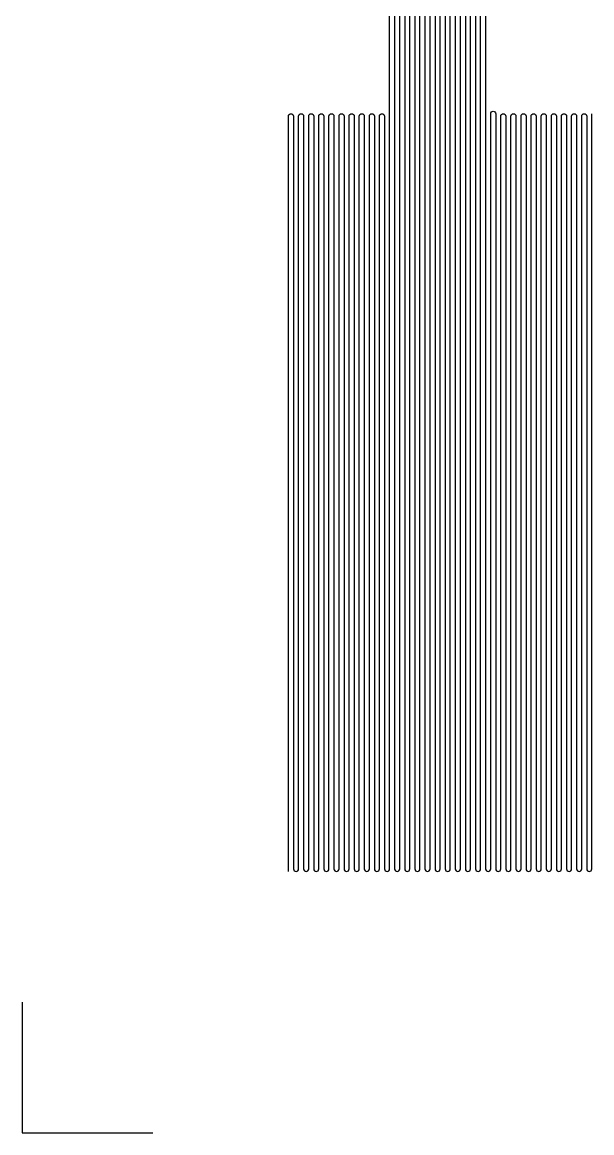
# Model space of a CAD drawing. Header units: inches. Extents: x 0 to 30.5, y 0 to 8.5.
# Drawn here: x 0 to 2.181, y 0 to 4.25 of the extents above; entities that cross this region are included whole.
import ezdxf

# ---------------------------------------------------------------- set-up
doc = ezdxf.new("R2010")
doc.units = ezdxf.units.IN
doc.header["$MEASUREMENT"] = 0

msp = doc.modelspace()

# ---------------------------------------------------------------- linework, layer by layer
at = {"color": 1, "linetype": 'Continuous'}
for points in [[(1.0194, 1), (1.0194, 3.8903, -0.414214), (1.029, 3.9), (1.029, 3.9, -0.414214), (1.0387, 3.8903), (1.0387, 1.0097, 0.414214), (1.0484, 1), (1.0484, 1, 0.414214), (1.0581, 1.0097), (1.0581, 3.8903, -0.414214), (1.0677, 3.9), (1.0677, 3.9, -0.414214), (1.0774, 3.8903), (1.0774, 1.0097, 0.414214), (1.0871, 1), (1.0871, 1, 0.414214), (1.0968, 1.0097), (1.0968, 3.8903, -0.414214), (1.1065, 3.9), (1.1065, 3.9, -0.414214), (1.1161, 3.8903), (1.1161, 1.0097, 0.414214), (1.1258, 1), (1.1258, 1, 0.414214), (1.1355, 1.0097), (1.1355, 3.8903, -0.414214), (1.1452, 3.9), (1.1452, 3.9, -0.414214), (1.1548, 3.8903), (1.1548, 1.0097, 0.414214), (1.1645, 1), (1.1645, 1, 0.414214), (1.1742, 1.0097), (1.1742, 3.8903, -0.414214), (1.1839, 3.9), (1.1839, 3.9, -0.414214), (1.1935, 3.8903), (1.1935, 1.0097, 0.414214), (1.2032, 1), (1.2032, 1, 0.414214), (1.2129, 1.0097), (1.2129, 3.8903, -0.414214), (1.2226, 3.9), (1.2226, 3.9, -0.414214), (1.2323, 3.8903), (1.2323, 1.0097, 0.414214), (1.2419, 1), (1.2419, 1, 0.414214), (1.2516, 1.0097), (1.2516, 3.8903, -0.414214), (1.2613, 3.9), (1.2613, 3.9, -0.414214), (1.271, 3.8903), (1.271, 1.0097, 0.414214), (1.2806, 1), (1.2806, 1, 0.414214), (1.2903, 1.0097), (1.2903, 3.8903, -0.414214), (1.3, 3.9), (1.3, 3.9, -0.414214), (1.3097, 3.8903), (1.3097, 1.0097, 0.414214), (1.3194, 1), (1.3194, 1, 0.414214), (1.329, 1.0097), (1.329, 3.8903, -0.414214), (1.3387, 3.9), (1.3387, 3.9, -0.414214), (1.3484, 3.8903), (1.3484, 1.0097, 0.414214), (1.3581, 1), (1.3581, 1, 0.414214), (1.3677, 1.0097), (1.3677, 3.8903, -0.414214), (1.3774, 3.9), (1.3774, 3.9, -0.414214), (1.3871, 3.8903), (1.3871, 1.0097, 0.414214), (1.3968, 1), (1.3968, 1, 0.414214), (1.4065, 1.0097), (1.4065, 6.9903, -0.414214)], [(1.0194, 1), (1.0194, 3.8903, -0.414214), (1.029, 3.9), (1.029, 3.9, -0.414214), (1.0387, 3.8903), (1.0387, 1.0097, 0.414214), (1.0484, 1), (1.0484, 1, 0.414214), (1.0581, 1.0097), (1.0581, 3.8903, -0.414214), (1.0677, 3.9), (1.0677, 3.9, -0.414214), (1.0774, 3.8903), (1.0774, 1.0097, 0.414214), (1.0871, 1), (1.0871, 1, 0.414214), (1.0968, 1.0097), (1.0968, 3.8903, -0.414214), (1.1065, 3.9), (1.1065, 3.9, -0.414214), (1.1161, 3.8903), (1.1161, 1.0097, 0.414214), (1.1258, 1), (1.1258, 1, 0.414214), (1.1355, 1.0097), (1.1355, 3.8903, -0.414214), (1.1452, 3.9), (1.1452, 3.9, -0.414214), (1.1548, 3.8903), (1.1548, 1.0097, 0.414214), (1.1645, 1), (1.1645, 1, 0.414214), (1.1742, 1.0097), (1.1742, 3.8903, -0.414214), (1.1839, 3.9), (1.1839, 3.9, -0.414214), (1.1935, 3.8903), (1.1935, 1.0097, 0.414214), (1.2032, 1), (1.2032, 1, 0.414214), (1.2129, 1.0097), (1.2129, 3.8903, -0.414214), (1.2226, 3.9), (1.2226, 3.9, -0.414214), (1.2323, 3.8903), (1.2323, 1.0097, 0.414214), (1.2419, 1), (1.2419, 1, 0.414214), (1.2516, 1.0097), (1.2516, 3.8903, -0.414214), (1.2613, 3.9), (1.2613, 3.9, -0.414214), (1.271, 3.8903), (1.271, 1.0097, 0.414214), (1.2806, 1), (1.2806, 1, 0.414214), (1.2903, 1.0097), (1.2903, 3.8903, -0.414214), (1.3, 3.9), (1.3, 3.9, -0.414214), (1.3097, 3.8903), (1.3097, 1.0097, 0.414214), (1.3194, 1), (1.3194, 1, 0.414214), (1.329, 1.0097), (1.329, 3.8903, -0.414214), (1.3387, 3.9), (1.3387, 3.9, -0.414214), (1.3484, 3.8903), (1.3484, 1.0097, 0.414214), (1.3581, 1), (1.3581, 1, 0.414214), (1.3677, 1.0097), (1.3677, 3.8903, -0.414214), (1.3774, 3.9), (1.3774, 3.9, -0.414214), (1.3871, 3.8903), (1.3871, 1.0097, 0.414214), (1.3968, 1), (1.3968, 1, 0.414214), (1.4065, 1.0097), (1.4065, 6.9903, -0.414214)], [(1.0194, 1), (1.0194, 3.8903, -0.414214), (1.029, 3.9), (1.029, 3.9, -0.414214), (1.0387, 3.8903), (1.0387, 1.0097, 0.414214), (1.0484, 1), (1.0484, 1, 0.414214), (1.0581, 1.0097), (1.0581, 3.8903, -0.414214), (1.0677, 3.9), (1.0677, 3.9, -0.414214), (1.0774, 3.8903), (1.0774, 1.0097, 0.414214), (1.0871, 1), (1.0871, 1, 0.414214), (1.0968, 1.0097), (1.0968, 3.8903, -0.414214), (1.1065, 3.9), (1.1065, 3.9, -0.414214), (1.1161, 3.8903), (1.1161, 1.0097, 0.414214), (1.1258, 1), (1.1258, 1, 0.414214), (1.1355, 1.0097), (1.1355, 3.8903, -0.414214), (1.1452, 3.9), (1.1452, 3.9, -0.414214), (1.1548, 3.8903), (1.1548, 1.0097, 0.414214), (1.1645, 1), (1.1645, 1, 0.414214), (1.1742, 1.0097), (1.1742, 3.8903, -0.414214), (1.1839, 3.9), (1.1839, 3.9, -0.414214), (1.1935, 3.8903), (1.1935, 1.0097, 0.414214), (1.2032, 1), (1.2032, 1, 0.414214), (1.2129, 1.0097), (1.2129, 3.8903, -0.414214), (1.2226, 3.9), (1.2226, 3.9, -0.414214), (1.2323, 3.8903), (1.2323, 1.0097, 0.414214), (1.2419, 1), (1.2419, 1, 0.414214), (1.2516, 1.0097), (1.2516, 3.8903, -0.414214), (1.2613, 3.9), (1.2613, 3.9, -0.414214), (1.271, 3.8903), (1.271, 1.0097, 0.414214), (1.2806, 1), (1.2806, 1, 0.414214), (1.2903, 1.0097), (1.2903, 3.8903, -0.414214), (1.3, 3.9), (1.3, 3.9, -0.414214), (1.3097, 3.8903), (1.3097, 1.0097, 0.414214), (1.3194, 1), (1.3194, 1, 0.414214), (1.329, 1.0097), (1.329, 3.8903, -0.414214), (1.3387, 3.9), (1.3387, 3.9, -0.414214), (1.3484, 3.8903), (1.3484, 1.0097, 0.414214), (1.3581, 1), (1.3581, 1, 0.414214), (1.3677, 1.0097), (1.3677, 3.8903, -0.414214), (1.3774, 3.9), (1.3774, 3.9, -0.414214), (1.3871, 3.8903), (1.3871, 1.0097, 0.414214), (1.3968, 1), (1.3968, 1, 0.414214), (1.4065, 1.0097), (1.4065, 6.9903, -0.414214)], [(1.0194, 1), (1.0194, 3.8903, -0.414214), (1.029, 3.9), (1.029, 3.9, -0.414214), (1.0387, 3.8903), (1.0387, 1.0097, 0.414214), (1.0484, 1), (1.0484, 1, 0.414214), (1.0581, 1.0097), (1.0581, 3.8903, -0.414214), (1.0677, 3.9), (1.0677, 3.9, -0.414214), (1.0774, 3.8903), (1.0774, 1.0097, 0.414214), (1.0871, 1), (1.0871, 1, 0.414214), (1.0968, 1.0097), (1.0968, 3.8903, -0.414214), (1.1065, 3.9), (1.1065, 3.9, -0.414214), (1.1161, 3.8903), (1.1161, 1.0097, 0.414214), (1.1258, 1), (1.1258, 1, 0.414214), (1.1355, 1.0097), (1.1355, 3.8903, -0.414214), (1.1452, 3.9), (1.1452, 3.9, -0.414214), (1.1548, 3.8903), (1.1548, 1.0097, 0.414214), (1.1645, 1), (1.1645, 1, 0.414214), (1.1742, 1.0097), (1.1742, 3.8903, -0.414214), (1.1839, 3.9), (1.1839, 3.9, -0.414214), (1.1935, 3.8903), (1.1935, 1.0097, 0.414214), (1.2032, 1), (1.2032, 1, 0.414214), (1.2129, 1.0097), (1.2129, 3.8903, -0.414214), (1.2226, 3.9), (1.2226, 3.9, -0.414214), (1.2323, 3.8903), (1.2323, 1.0097, 0.414214), (1.2419, 1), (1.2419, 1, 0.414214), (1.2516, 1.0097), (1.2516, 3.8903, -0.414214), (1.2613, 3.9), (1.2613, 3.9, -0.414214), (1.271, 3.8903), (1.271, 1.0097, 0.414214), (1.2806, 1), (1.2806, 1, 0.414214), (1.2903, 1.0097), (1.2903, 3.8903, -0.414214), (1.3, 3.9), (1.3, 3.9, -0.414214), (1.3097, 3.8903), (1.3097, 1.0097, 0.414214), (1.3194, 1), (1.3194, 1, 0.414214), (1.329, 1.0097), (1.329, 3.8903, -0.414214), (1.3387, 3.9), (1.3387, 3.9, -0.414214), (1.3484, 3.8903), (1.3484, 1.0097, 0.414214), (1.3581, 1), (1.3581, 1, 0.414214), (1.3677, 1.0097), (1.3677, 3.8903, -0.414214), (1.3774, 3.9), (1.3774, 3.9, -0.414214), (1.3871, 3.8903), (1.3871, 1.0097, 0.414214), (1.3968, 1), (1.3968, 1, 0.414214), (1.4065, 1.0097), (1.4065, 6.9903, -0.414214)], [(1.0194, 1), (1.0194, 3.8903, -0.414214), (1.029, 3.9), (1.029, 3.9, -0.414214), (1.0387, 3.8903), (1.0387, 1.0097, 0.414214), (1.0484, 1), (1.0484, 1, 0.414214), (1.0581, 1.0097), (1.0581, 3.8903, -0.414214), (1.0677, 3.9), (1.0677, 3.9, -0.414214), (1.0774, 3.8903), (1.0774, 1.0097, 0.414214), (1.0871, 1), (1.0871, 1, 0.414214), (1.0968, 1.0097), (1.0968, 3.8903, -0.414214), (1.1065, 3.9), (1.1065, 3.9, -0.414214), (1.1161, 3.8903), (1.1161, 1.0097, 0.414214), (1.1258, 1), (1.1258, 1, 0.414214), (1.1355, 1.0097), (1.1355, 3.8903, -0.414214), (1.1452, 3.9), (1.1452, 3.9, -0.414214), (1.1548, 3.8903), (1.1548, 1.0097, 0.414214), (1.1645, 1), (1.1645, 1, 0.414214), (1.1742, 1.0097), (1.1742, 3.8903, -0.414214), (1.1839, 3.9), (1.1839, 3.9, -0.414214), (1.1935, 3.8903), (1.1935, 1.0097, 0.414214), (1.2032, 1), (1.2032, 1, 0.414214), (1.2129, 1.0097), (1.2129, 3.8903, -0.414214), (1.2226, 3.9), (1.2226, 3.9, -0.414214), (1.2323, 3.8903), (1.2323, 1.0097, 0.414214), (1.2419, 1), (1.2419, 1, 0.414214), (1.2516, 1.0097), (1.2516, 3.8903, -0.414214), (1.2613, 3.9), (1.2613, 3.9, -0.414214), (1.271, 3.8903), (1.271, 1.0097, 0.414214), (1.2806, 1), (1.2806, 1, 0.414214), (1.2903, 1.0097), (1.2903, 3.8903, -0.414214), (1.3, 3.9), (1.3, 3.9, -0.414214), (1.3097, 3.8903), (1.3097, 1.0097, 0.414214), (1.3194, 1), (1.3194, 1, 0.414214), (1.329, 1.0097), (1.329, 3.8903, -0.414214), (1.3387, 3.9), (1.3387, 3.9, -0.414214), (1.3484, 3.8903), (1.3484, 1.0097, 0.414214), (1.3581, 1), (1.3581, 1, 0.414214), (1.3677, 1.0097), (1.3677, 3.8903, -0.414214), (1.3774, 3.9), (1.3774, 3.9, -0.414214), (1.3871, 3.8903), (1.3871, 1.0097, 0.414214), (1.3968, 1), (1.3968, 1, 0.414214), (1.4065, 1.0097), (1.4065, 6.9903, -0.414214)], [(1.0194, 1), (1.0194, 3.8903, -0.414214), (1.029, 3.9), (1.029, 3.9, -0.414214), (1.0387, 3.8903), (1.0387, 1.0097, 0.414214), (1.0484, 1), (1.0484, 1, 0.414214), (1.0581, 1.0097), (1.0581, 3.8903, -0.414214), (1.0677, 3.9), (1.0677, 3.9, -0.414214), (1.0774, 3.8903), (1.0774, 1.0097, 0.414214), (1.0871, 1), (1.0871, 1, 0.414214), (1.0968, 1.0097), (1.0968, 3.8903, -0.414214), (1.1065, 3.9), (1.1065, 3.9, -0.414214), (1.1161, 3.8903), (1.1161, 1.0097, 0.414214), (1.1258, 1), (1.1258, 1, 0.414214), (1.1355, 1.0097), (1.1355, 3.8903, -0.414214), (1.1452, 3.9), (1.1452, 3.9, -0.414214), (1.1548, 3.8903), (1.1548, 1.0097, 0.414214), (1.1645, 1), (1.1645, 1, 0.414214), (1.1742, 1.0097), (1.1742, 3.8903, -0.414214), (1.1839, 3.9), (1.1839, 3.9, -0.414214), (1.1935, 3.8903), (1.1935, 1.0097, 0.414214), (1.2032, 1), (1.2032, 1, 0.414214), (1.2129, 1.0097), (1.2129, 3.8903, -0.414214), (1.2226, 3.9), (1.2226, 3.9, -0.414214), (1.2323, 3.8903), (1.2323, 1.0097, 0.414214), (1.2419, 1), (1.2419, 1, 0.414214), (1.2516, 1.0097), (1.2516, 3.8903, -0.414214), (1.2613, 3.9), (1.2613, 3.9, -0.414214), (1.271, 3.8903), (1.271, 1.0097, 0.414214), (1.2806, 1), (1.2806, 1, 0.414214), (1.2903, 1.0097), (1.2903, 3.8903, -0.414214), (1.3, 3.9), (1.3, 3.9, -0.414214), (1.3097, 3.8903), (1.3097, 1.0097, 0.414214), (1.3194, 1), (1.3194, 1, 0.414214), (1.329, 1.0097), (1.329, 3.8903, -0.414214), (1.3387, 3.9), (1.3387, 3.9, -0.414214), (1.3484, 3.8903), (1.3484, 1.0097, 0.414214), (1.3581, 1), (1.3581, 1, 0.414214), (1.3677, 1.0097), (1.3677, 3.8903, -0.414214), (1.3774, 3.9), (1.3774, 3.9, -0.414214), (1.3871, 3.8903), (1.3871, 1.0097, 0.414214), (1.3968, 1), (1.3968, 1, 0.414214), (1.4065, 1.0097), (1.4065, 6.9903, -0.414214)], [(1.4258, 6.9903), (1.4258, 1.0097, 0.414214), (1.4355, 1), (1.4355, 1, 0.414214), (1.4452, 1.0097), (1.4452, 6.9903, -0.414214)], [(1.4258, 6.9903), (1.4258, 1.0097, 0.414214), (1.4355, 1), (1.4355, 1, 0.414214), (1.4452, 1.0097), (1.4452, 6.9903, -0.414214)], [(1.4258, 6.9903), (1.4258, 1.0097, 0.414214), (1.4355, 1), (1.4355, 1, 0.414214), (1.4452, 1.0097), (1.4452, 6.9903, -0.414214)], [(1.4258, 6.9903), (1.4258, 1.0097, 0.414214), (1.4355, 1), (1.4355, 1, 0.414214), (1.4452, 1.0097), (1.4452, 6.9903, -0.414214)], [(1.4258, 6.9903), (1.4258, 1.0097, 0.414214), (1.4355, 1), (1.4355, 1, 0.414214), (1.4452, 1.0097), (1.4452, 6.9903, -0.414214)], [(1.4258, 6.9903), (1.4258, 1.0097, 0.414214), (1.4355, 1), (1.4355, 1, 0.414214), (1.4452, 1.0097), (1.4452, 6.9903, -0.414214)], [(1.4645, 6.9903), (1.4645, 1.0097, 0.414214), (1.4742, 1), (1.4742, 1, 0.414214), (1.4839, 1.0097), (1.4839, 6.9903, -0.414214)], [(1.4645, 6.9903), (1.4645, 1.0097, 0.414214), (1.4742, 1), (1.4742, 1, 0.414214), (1.4839, 1.0097), (1.4839, 6.9903, -0.414214)], [(1.4645, 6.9903), (1.4645, 1.0097, 0.414214), (1.4742, 1), (1.4742, 1, 0.414214), (1.4839, 1.0097), (1.4839, 6.9903, -0.414214)], [(1.4645, 6.9903), (1.4645, 1.0097, 0.414214), (1.4742, 1), (1.4742, 1, 0.414214), (1.4839, 1.0097), (1.4839, 6.9903, -0.414214)], [(1.4645, 6.9903), (1.4645, 1.0097, 0.414214), (1.4742, 1), (1.4742, 1, 0.414214), (1.4839, 1.0097), (1.4839, 6.9903, -0.414214)], [(1.4645, 6.9903), (1.4645, 1.0097, 0.414214), (1.4742, 1), (1.4742, 1, 0.414214), (1.4839, 1.0097), (1.4839, 6.9903, -0.414214)], [(1.5032, 6.9903), (1.5032, 1.0097, 0.414214), (1.5129, 1), (1.5129, 1, 0.414214), (1.5226, 1.0097), (1.5226, 6.9903, -0.414214)], [(1.5032, 6.9903), (1.5032, 1.0097, 0.414214), (1.5129, 1), (1.5129, 1, 0.414214), (1.5226, 1.0097), (1.5226, 6.9903, -0.414214)], [(1.5032, 6.9903), (1.5032, 1.0097, 0.414214), (1.5129, 1), (1.5129, 1, 0.414214), (1.5226, 1.0097), (1.5226, 6.9903, -0.414214)], [(1.5032, 6.9903), (1.5032, 1.0097, 0.414214), (1.5129, 1), (1.5129, 1, 0.414214), (1.5226, 1.0097), (1.5226, 6.9903, -0.414214)], [(1.5032, 6.9903), (1.5032, 1.0097, 0.414214), (1.5129, 1), (1.5129, 1, 0.414214), (1.5226, 1.0097), (1.5226, 6.9903, -0.414214)], [(1.5032, 6.9903), (1.5032, 1.0097, 0.414214), (1.5129, 1), (1.5129, 1, 0.414214), (1.5226, 1.0097), (1.5226, 6.9903, -0.414214)], [(1.5419, 6.9903), (1.5419, 1.0097, 0.414214), (1.5516, 1), (1.5516, 1, 0.414214), (1.5613, 1.0097), (1.5613, 6.9903, -0.414214)], [(1.5419, 6.9903), (1.5419, 1.0097, 0.414214), (1.5516, 1), (1.5516, 1, 0.414214), (1.5613, 1.0097), (1.5613, 6.9903, -0.414214)], [(1.5419, 6.9903), (1.5419, 1.0097, 0.414214), (1.5516, 1), (1.5516, 1, 0.414214), (1.5613, 1.0097), (1.5613, 6.9903, -0.414214)], [(1.5419, 6.9903), (1.5419, 1.0097, 0.414214), (1.5516, 1), (1.5516, 1, 0.414214), (1.5613, 1.0097), (1.5613, 6.9903, -0.414214)], [(1.5419, 6.9903), (1.5419, 1.0097, 0.414214), (1.5516, 1), (1.5516, 1, 0.414214), (1.5613, 1.0097), (1.5613, 6.9903, -0.414214)], [(1.5419, 6.9903), (1.5419, 1.0097, 0.414214), (1.5516, 1), (1.5516, 1, 0.414214), (1.5613, 1.0097), (1.5613, 6.9903, -0.414214)], [(1.5806, 6.9903), (1.5806, 1.0097, 0.414214), (1.5903, 1), (1.5903, 1, 0.414214), (1.6, 1.0097), (1.6, 6.9903, -0.414214)], [(1.5806, 6.9903), (1.5806, 1.0097, 0.414214), (1.5903, 1), (1.5903, 1, 0.414214), (1.6, 1.0097), (1.6, 6.9903, -0.414214)], [(1.5806, 6.9903), (1.5806, 1.0097, 0.414214), (1.5903, 1), (1.5903, 1, 0.414214), (1.6, 1.0097), (1.6, 6.9903, -0.414214)], [(1.5806, 6.9903), (1.5806, 1.0097, 0.414214), (1.5903, 1), (1.5903, 1, 0.414214), (1.6, 1.0097), (1.6, 6.9903, -0.414214)], [(1.5806, 6.9903), (1.5806, 1.0097, 0.414214), (1.5903, 1), (1.5903, 1, 0.414214), (1.6, 1.0097), (1.6, 6.9903, -0.414214)], [(1.5806, 6.9903), (1.5806, 1.0097, 0.414214), (1.5903, 1), (1.5903, 1, 0.414214), (1.6, 1.0097), (1.6, 6.9903, -0.414214)], [(1.6194, 6.9903), (1.6194, 1.0097, 0.414214), (1.629, 1), (1.629, 1, 0.414214), (1.6387, 1.0097), (1.6387, 6.9903, -0.414214)], [(1.6194, 6.9903), (1.6194, 1.0097, 0.414214), (1.629, 1), (1.629, 1, 0.414214), (1.6387, 1.0097), (1.6387, 6.9903, -0.414214)], [(1.6194, 6.9903), (1.6194, 1.0097, 0.414214), (1.629, 1), (1.629, 1, 0.414214), (1.6387, 1.0097), (1.6387, 6.9903, -0.414214)], [(1.6194, 6.9903), (1.6194, 1.0097, 0.414214), (1.629, 1), (1.629, 1, 0.414214), (1.6387, 1.0097), (1.6387, 6.9903, -0.414214)], [(1.6194, 6.9903), (1.6194, 1.0097, 0.414214), (1.629, 1), (1.629, 1, 0.414214), (1.6387, 1.0097), (1.6387, 6.9903, -0.414214)], [(1.6194, 6.9903), (1.6194, 1.0097, 0.414214), (1.629, 1), (1.629, 1, 0.414214), (1.6387, 1.0097), (1.6387, 6.9903, -0.414214)], [(1.6581, 6.9903), (1.6581, 1.0097, 0.414214), (1.6677, 1), (1.6677, 1, 0.414214), (1.6774, 1.0097), (1.6774, 6.9903, -0.414214)], [(1.6581, 6.9903), (1.6581, 1.0097, 0.414214), (1.6677, 1), (1.6677, 1, 0.414214), (1.6774, 1.0097), (1.6774, 6.9903, -0.414214)], [(1.6581, 6.9903), (1.6581, 1.0097, 0.414214), (1.6677, 1), (1.6677, 1, 0.414214), (1.6774, 1.0097), (1.6774, 6.9903, -0.414214)], [(1.6581, 6.9903), (1.6581, 1.0097, 0.414214), (1.6677, 1), (1.6677, 1, 0.414214), (1.6774, 1.0097), (1.6774, 6.9903, -0.414214)], [(1.6581, 6.9903), (1.6581, 1.0097, 0.414214), (1.6677, 1), (1.6677, 1, 0.414214), (1.6774, 1.0097), (1.6774, 6.9903, -0.414214)], [(1.6581, 6.9903), (1.6581, 1.0097, 0.414214), (1.6677, 1), (1.6677, 1, 0.414214), (1.6774, 1.0097), (1.6774, 6.9903, -0.414214)], [(1.6968, 6.9903), (1.6968, 1.0097, 0.414214), (1.7065, 1), (1.7065, 1, 0.414214), (1.7161, 1.0097), (1.7161, 6.9903, -0.414214)], [(1.6968, 6.9903), (1.6968, 1.0097, 0.414214), (1.7065, 1), (1.7065, 1, 0.414214), (1.7161, 1.0097), (1.7161, 6.9903, -0.414214)], [(1.6968, 6.9903), (1.6968, 1.0097, 0.414214), (1.7065, 1), (1.7065, 1, 0.414214), (1.7161, 1.0097), (1.7161, 6.9903, -0.414214)], [(1.6968, 6.9903), (1.6968, 1.0097, 0.414214), (1.7065, 1), (1.7065, 1, 0.414214), (1.7161, 1.0097), (1.7161, 6.9903, -0.414214)], [(1.6968, 6.9903), (1.6968, 1.0097, 0.414214), (1.7065, 1), (1.7065, 1, 0.414214), (1.7161, 1.0097), (1.7161, 6.9903, -0.414214)], [(1.6968, 6.9903), (1.6968, 1.0097, 0.414214), (1.7065, 1), (1.7065, 1, 0.414214), (1.7161, 1.0097), (1.7161, 6.9903, -0.414214)], [(1.7355, 6.9903), (1.7355, 1.0097, 0.414214), (1.7452, 1), (1.7452, 1, 0.414214), (1.7548, 1.0097), (1.7548, 6.9903, -0.414214)], [(1.7355, 6.9903), (1.7355, 1.0097, 0.414214), (1.7452, 1), (1.7452, 1, 0.414214), (1.7548, 1.0097), (1.7548, 6.9903, -0.414214)], [(1.7355, 6.9903), (1.7355, 1.0097, 0.414214), (1.7452, 1), (1.7452, 1, 0.414214), (1.7548, 1.0097), (1.7548, 6.9903, -0.414214)], [(1.7355, 6.9903), (1.7355, 1.0097, 0.414214), (1.7452, 1), (1.7452, 1, 0.414214), (1.7548, 1.0097), (1.7548, 6.9903, -0.414214)], [(1.7355, 6.9903), (1.7355, 1.0097, 0.414214), (1.7452, 1), (1.7452, 1, 0.414214), (1.7548, 1.0097), (1.7548, 6.9903, -0.414214)], [(1.7355, 6.9903), (1.7355, 1.0097, 0.414214), (1.7452, 1), (1.7452, 1, 0.414214), (1.7548, 1.0097), (1.7548, 6.9903, -0.414214)], [(1.7742, 6.9903), (1.7742, 1.0097, 0.414214), (1.7839, 1), (1.7839, 1, 0.414214), (1.7935, 1.0097), (1.7935, 3.9, -0.996883), (1.8129, 3.9), (1.8129, 3.9, -0.001561), (1.8129, 3.9), (1.8129, 1.0097, 0.414214), (1.8226, 1), (1.8226, 1, 0.414214), (1.8323, 1.0097), (1.8323, 3.8903, -0.414214), (1.8419, 3.9), (1.8419, 3.9, -0.414214), (1.8516, 3.8903), (1.8516, 1.0097, 0.414214), (1.8613, 1), (1.8613, 1, 0.414214), (1.871, 1.0097), (1.871, 3.8903, -0.414214), (1.8806, 3.9), (1.8806, 3.9, -0.414214), (1.8903, 3.8903), (1.8903, 1.0097, 0.414214), (1.9, 1), (1.9, 1, 0.414214), (1.9097, 1.0097), (1.9097, 3.8903, -0.414214), (1.9194, 3.9), (1.9194, 3.9, -0.414214), (1.929, 3.8903), (1.929, 1.0097, 0.414214), (1.9387, 1), (1.9387, 1, 0.414214), (1.9484, 1.0097), (1.9484, 3.8903, -0.414214), (1.9581, 3.9), (1.9581, 3.9, -0.414214), (1.9677, 3.8903), (1.9677, 1.0097, 0.414214), (1.9774, 1), (1.9774, 1, 0.414214), (1.9871, 1.0097), (1.9871, 3.8903, -0.414214), (1.9968, 3.9), (1.9968, 3.9, -0.414214), (2.0065, 3.8903), (2.0065, 1.0097, 0.414214), (2.0161, 1), (2.0161, 1, 0.414214), (2.0258, 1.0097), (2.0258, 3.8903, -0.414214), (2.0355, 3.9), (2.0355, 3.9, -0.414214), (2.0452, 3.8903), (2.0452, 1.0097, 0.414214), (2.0548, 1), (2.0548, 1, 0.414214), (2.0645, 1.0097), (2.0645, 3.8903, -0.414214), (2.0742, 3.9), (2.0742, 3.9, -0.414214), (2.0839, 3.8903), (2.0839, 1.0097, 0.414214), (2.0935, 1), (2.0935, 1, 0.414214), (2.1032, 1.0097), (2.1032, 3.8903, -0.414214), (2.1129, 3.9), (2.1129, 3.9, -0.414214), (2.1226, 3.8903), (2.1226, 1.0097, 0.414214), (2.1323, 1), (2.1323, 1, 0.414214), (2.1419, 1.0097), (2.1419, 3.8903, -0.414214), (2.1516, 3.9), (2.1516, 3.9, -0.414214), (2.1613, 3.8903), (2.1613, 1.0097, 0.414214), (2.171, 1), (2.171, 1, 0.414214), (2.1806, 1.0097), (2.1806, 3.9)], [(1.7742, 6.9903), (1.7742, 1.0097, 0.414214), (1.7839, 1), (1.7839, 1, 0.414214), (1.7935, 1.0097), (1.7935, 3.9, -0.996883), (1.8129, 3.9), (1.8129, 3.9, -0.001561), (1.8129, 3.9), (1.8129, 1.0097, 0.414214), (1.8226, 1), (1.8226, 1, 0.414214), (1.8323, 1.0097), (1.8323, 3.8903, -0.414214), (1.8419, 3.9), (1.8419, 3.9, -0.414214), (1.8516, 3.8903), (1.8516, 1.0097, 0.414214), (1.8613, 1), (1.8613, 1, 0.414214), (1.871, 1.0097), (1.871, 3.8903, -0.414214), (1.8806, 3.9), (1.8806, 3.9, -0.414214), (1.8903, 3.8903), (1.8903, 1.0097, 0.414214), (1.9, 1), (1.9, 1, 0.414214), (1.9097, 1.0097), (1.9097, 3.8903, -0.414214), (1.9194, 3.9), (1.9194, 3.9, -0.414214), (1.929, 3.8903), (1.929, 1.0097, 0.414214), (1.9387, 1), (1.9387, 1, 0.414214), (1.9484, 1.0097), (1.9484, 3.8903, -0.414214), (1.9581, 3.9), (1.9581, 3.9, -0.414214), (1.9677, 3.8903), (1.9677, 1.0097, 0.414214), (1.9774, 1), (1.9774, 1, 0.414214), (1.9871, 1.0097), (1.9871, 3.8903, -0.414214), (1.9968, 3.9), (1.9968, 3.9, -0.414214), (2.0065, 3.8903), (2.0065, 1.0097, 0.414214), (2.0161, 1), (2.0161, 1, 0.414214), (2.0258, 1.0097), (2.0258, 3.8903, -0.414214), (2.0355, 3.9), (2.0355, 3.9, -0.414214), (2.0452, 3.8903), (2.0452, 1.0097, 0.414214), (2.0548, 1), (2.0548, 1, 0.414214), (2.0645, 1.0097), (2.0645, 3.8903, -0.414214), (2.0742, 3.9), (2.0742, 3.9, -0.414214), (2.0839, 3.8903), (2.0839, 1.0097, 0.414214), (2.0935, 1), (2.0935, 1, 0.414214), (2.1032, 1.0097), (2.1032, 3.8903, -0.414214), (2.1129, 3.9), (2.1129, 3.9, -0.414214), (2.1226, 3.8903), (2.1226, 1.0097, 0.414214), (2.1323, 1), (2.1323, 1, 0.414214), (2.1419, 1.0097), (2.1419, 3.8903, -0.414214), (2.1516, 3.9), (2.1516, 3.9, -0.414214), (2.1613, 3.8903), (2.1613, 1.0097, 0.414214), (2.171, 1), (2.171, 1, 0.414214), (2.1806, 1.0097), (2.1806, 3.9)], [(1.7742, 6.9903), (1.7742, 1.0097, 0.414214), (1.7839, 1), (1.7839, 1, 0.414214), (1.7935, 1.0097), (1.7935, 3.9, -0.996883), (1.8129, 3.9), (1.8129, 3.9, -0.001561), (1.8129, 3.9), (1.8129, 1.0097, 0.414214), (1.8226, 1), (1.8226, 1, 0.414214), (1.8323, 1.0097), (1.8323, 3.8903, -0.414214), (1.8419, 3.9), (1.8419, 3.9, -0.414214), (1.8516, 3.8903), (1.8516, 1.0097, 0.414214), (1.8613, 1), (1.8613, 1, 0.414214), (1.871, 1.0097), (1.871, 3.8903, -0.414214), (1.8806, 3.9), (1.8806, 3.9, -0.414214), (1.8903, 3.8903), (1.8903, 1.0097, 0.414214), (1.9, 1), (1.9, 1, 0.414214), (1.9097, 1.0097), (1.9097, 3.8903, -0.414214), (1.9194, 3.9), (1.9194, 3.9, -0.414214), (1.929, 3.8903), (1.929, 1.0097, 0.414214), (1.9387, 1), (1.9387, 1, 0.414214), (1.9484, 1.0097), (1.9484, 3.8903, -0.414214), (1.9581, 3.9), (1.9581, 3.9, -0.414214), (1.9677, 3.8903), (1.9677, 1.0097, 0.414214), (1.9774, 1), (1.9774, 1, 0.414214), (1.9871, 1.0097), (1.9871, 3.8903, -0.414214), (1.9968, 3.9), (1.9968, 3.9, -0.414214), (2.0065, 3.8903), (2.0065, 1.0097, 0.414214), (2.0161, 1), (2.0161, 1, 0.414214), (2.0258, 1.0097), (2.0258, 3.8903, -0.414214), (2.0355, 3.9), (2.0355, 3.9, -0.414214), (2.0452, 3.8903), (2.0452, 1.0097, 0.414214), (2.0548, 1), (2.0548, 1, 0.414214), (2.0645, 1.0097), (2.0645, 3.8903, -0.414214), (2.0742, 3.9), (2.0742, 3.9, -0.414214), (2.0839, 3.8903), (2.0839, 1.0097, 0.414214), (2.0935, 1), (2.0935, 1, 0.414214), (2.1032, 1.0097), (2.1032, 3.8903, -0.414214), (2.1129, 3.9), (2.1129, 3.9, -0.414214), (2.1226, 3.8903), (2.1226, 1.0097, 0.414214), (2.1323, 1), (2.1323, 1, 0.414214), (2.1419, 1.0097), (2.1419, 3.8903, -0.414214), (2.1516, 3.9), (2.1516, 3.9, -0.414214), (2.1613, 3.8903), (2.1613, 1.0097, 0.414214), (2.171, 1), (2.171, 1, 0.414214), (2.1806, 1.0097), (2.1806, 3.9)], [(1.7742, 6.9903), (1.7742, 1.0097, 0.414214), (1.7839, 1), (1.7839, 1, 0.414214), (1.7935, 1.0097), (1.7935, 3.9, -0.996883), (1.8129, 3.9), (1.8129, 3.9, -0.001561), (1.8129, 3.9), (1.8129, 1.0097, 0.414214), (1.8226, 1), (1.8226, 1, 0.414214), (1.8323, 1.0097), (1.8323, 3.8903, -0.414214), (1.8419, 3.9), (1.8419, 3.9, -0.414214), (1.8516, 3.8903), (1.8516, 1.0097, 0.414214), (1.8613, 1), (1.8613, 1, 0.414214), (1.871, 1.0097), (1.871, 3.8903, -0.414214), (1.8806, 3.9), (1.8806, 3.9, -0.414214), (1.8903, 3.8903), (1.8903, 1.0097, 0.414214), (1.9, 1), (1.9, 1, 0.414214), (1.9097, 1.0097), (1.9097, 3.8903, -0.414214), (1.9194, 3.9), (1.9194, 3.9, -0.414214), (1.929, 3.8903), (1.929, 1.0097, 0.414214), (1.9387, 1), (1.9387, 1, 0.414214), (1.9484, 1.0097), (1.9484, 3.8903, -0.414214), (1.9581, 3.9), (1.9581, 3.9, -0.414214), (1.9677, 3.8903), (1.9677, 1.0097, 0.414214), (1.9774, 1), (1.9774, 1, 0.414214), (1.9871, 1.0097), (1.9871, 3.8903, -0.414214), (1.9968, 3.9), (1.9968, 3.9, -0.414214), (2.0065, 3.8903), (2.0065, 1.0097, 0.414214), (2.0161, 1), (2.0161, 1, 0.414214), (2.0258, 1.0097), (2.0258, 3.8903, -0.414214), (2.0355, 3.9), (2.0355, 3.9, -0.414214), (2.0452, 3.8903), (2.0452, 1.0097, 0.414214), (2.0548, 1), (2.0548, 1, 0.414214), (2.0645, 1.0097), (2.0645, 3.8903, -0.414214), (2.0742, 3.9), (2.0742, 3.9, -0.414214), (2.0839, 3.8903), (2.0839, 1.0097, 0.414214), (2.0935, 1), (2.0935, 1, 0.414214), (2.1032, 1.0097), (2.1032, 3.8903, -0.414214), (2.1129, 3.9), (2.1129, 3.9, -0.414214), (2.1226, 3.8903), (2.1226, 1.0097, 0.414214), (2.1323, 1), (2.1323, 1, 0.414214), (2.1419, 1.0097), (2.1419, 3.8903, -0.414214), (2.1516, 3.9), (2.1516, 3.9, -0.414214), (2.1613, 3.8903), (2.1613, 1.0097, 0.414214), (2.171, 1), (2.171, 1, 0.414214), (2.1806, 1.0097), (2.1806, 3.9)], [(1.7742, 6.9903), (1.7742, 1.0097, 0.414214), (1.7839, 1), (1.7839, 1, 0.414214), (1.7935, 1.0097), (1.7935, 3.9, -0.996883), (1.8129, 3.9), (1.8129, 3.9, -0.001561), (1.8129, 3.9), (1.8129, 1.0097, 0.414214), (1.8226, 1), (1.8226, 1, 0.414214), (1.8323, 1.0097), (1.8323, 3.8903, -0.414214), (1.8419, 3.9), (1.8419, 3.9, -0.414214), (1.8516, 3.8903), (1.8516, 1.0097, 0.414214), (1.8613, 1), (1.8613, 1, 0.414214), (1.871, 1.0097), (1.871, 3.8903, -0.414214), (1.8806, 3.9), (1.8806, 3.9, -0.414214), (1.8903, 3.8903), (1.8903, 1.0097, 0.414214), (1.9, 1), (1.9, 1, 0.414214), (1.9097, 1.0097), (1.9097, 3.8903, -0.414214), (1.9194, 3.9), (1.9194, 3.9, -0.414214), (1.929, 3.8903), (1.929, 1.0097, 0.414214), (1.9387, 1), (1.9387, 1, 0.414214), (1.9484, 1.0097), (1.9484, 3.8903, -0.414214), (1.9581, 3.9), (1.9581, 3.9, -0.414214), (1.9677, 3.8903), (1.9677, 1.0097, 0.414214), (1.9774, 1), (1.9774, 1, 0.414214), (1.9871, 1.0097), (1.9871, 3.8903, -0.414214), (1.9968, 3.9), (1.9968, 3.9, -0.414214), (2.0065, 3.8903), (2.0065, 1.0097, 0.414214), (2.0161, 1), (2.0161, 1, 0.414214), (2.0258, 1.0097), (2.0258, 3.8903, -0.414214), (2.0355, 3.9), (2.0355, 3.9, -0.414214), (2.0452, 3.8903), (2.0452, 1.0097, 0.414214), (2.0548, 1), (2.0548, 1, 0.414214), (2.0645, 1.0097), (2.0645, 3.8903, -0.414214), (2.0742, 3.9), (2.0742, 3.9, -0.414214), (2.0839, 3.8903), (2.0839, 1.0097, 0.414214), (2.0935, 1), (2.0935, 1, 0.414214), (2.1032, 1.0097), (2.1032, 3.8903, -0.414214), (2.1129, 3.9), (2.1129, 3.9, -0.414214), (2.1226, 3.8903), (2.1226, 1.0097, 0.414214), (2.1323, 1), (2.1323, 1, 0.414214), (2.1419, 1.0097), (2.1419, 3.8903, -0.414214), (2.1516, 3.9), (2.1516, 3.9, -0.414214), (2.1613, 3.8903), (2.1613, 1.0097, 0.414214), (2.171, 1), (2.171, 1, 0.414214), (2.1806, 1.0097), (2.1806, 3.9)], [(1.7742, 6.9903), (1.7742, 1.0097, 0.414214), (1.7839, 1), (1.7839, 1, 0.414214), (1.7935, 1.0097), (1.7935, 3.9, -0.996883), (1.8129, 3.9), (1.8129, 3.9, -0.001561), (1.8129, 3.9), (1.8129, 1.0097, 0.414214), (1.8226, 1), (1.8226, 1, 0.414214), (1.8323, 1.0097), (1.8323, 3.8903, -0.414214), (1.8419, 3.9), (1.8419, 3.9, -0.414214), (1.8516, 3.8903), (1.8516, 1.0097, 0.414214), (1.8613, 1), (1.8613, 1, 0.414214), (1.871, 1.0097), (1.871, 3.8903, -0.414214), (1.8806, 3.9), (1.8806, 3.9, -0.414214), (1.8903, 3.8903), (1.8903, 1.0097, 0.414214), (1.9, 1), (1.9, 1, 0.414214), (1.9097, 1.0097), (1.9097, 3.8903, -0.414214), (1.9194, 3.9), (1.9194, 3.9, -0.414214), (1.929, 3.8903), (1.929, 1.0097, 0.414214), (1.9387, 1), (1.9387, 1, 0.414214), (1.9484, 1.0097), (1.9484, 3.8903, -0.414214), (1.9581, 3.9), (1.9581, 3.9, -0.414214), (1.9677, 3.8903), (1.9677, 1.0097, 0.414214), (1.9774, 1), (1.9774, 1, 0.414214), (1.9871, 1.0097), (1.9871, 3.8903, -0.414214), (1.9968, 3.9), (1.9968, 3.9, -0.414214), (2.0065, 3.8903), (2.0065, 1.0097, 0.414214), (2.0161, 1), (2.0161, 1, 0.414214), (2.0258, 1.0097), (2.0258, 3.8903, -0.414214), (2.0355, 3.9), (2.0355, 3.9, -0.414214), (2.0452, 3.8903), (2.0452, 1.0097, 0.414214), (2.0548, 1), (2.0548, 1, 0.414214), (2.0645, 1.0097), (2.0645, 3.8903, -0.414214), (2.0742, 3.9), (2.0742, 3.9, -0.414214), (2.0839, 3.8903), (2.0839, 1.0097, 0.414214), (2.0935, 1), (2.0935, 1, 0.414214), (2.1032, 1.0097), (2.1032, 3.8903, -0.414214), (2.1129, 3.9), (2.1129, 3.9, -0.414214), (2.1226, 3.8903), (2.1226, 1.0097, 0.414214), (2.1323, 1), (2.1323, 1, 0.414214), (2.1419, 1.0097), (2.1419, 3.8903, -0.414214), (2.1516, 3.9), (2.1516, 3.9, -0.414214), (2.1613, 3.8903), (2.1613, 1.0097, 0.414214), (2.171, 1), (2.171, 1, 0.414214), (2.1806, 1.0097), (2.1806, 3.9)]]:
    msp.add_lwpolyline(points, format="xyb", dxfattribs=at)
msp.add_lwpolyline([(0, 0.5), (0, 0), (0.5, 0)])
msp.add_lwpolyline([(0, 0.5), (0, 0), (0.5, 0)])
msp.add_lwpolyline([(0, 0.5), (0, 0), (0.5, 0)])
msp.add_lwpolyline([(0, 0.5), (0, 0), (0.5, 0)])
msp.add_lwpolyline([(0, 0.5), (0, 0), (0.5, 0)])
msp.add_lwpolyline([(0, 0.5), (0, 0), (0.5, 0)])

doc.saveas('drawing.dxf')
